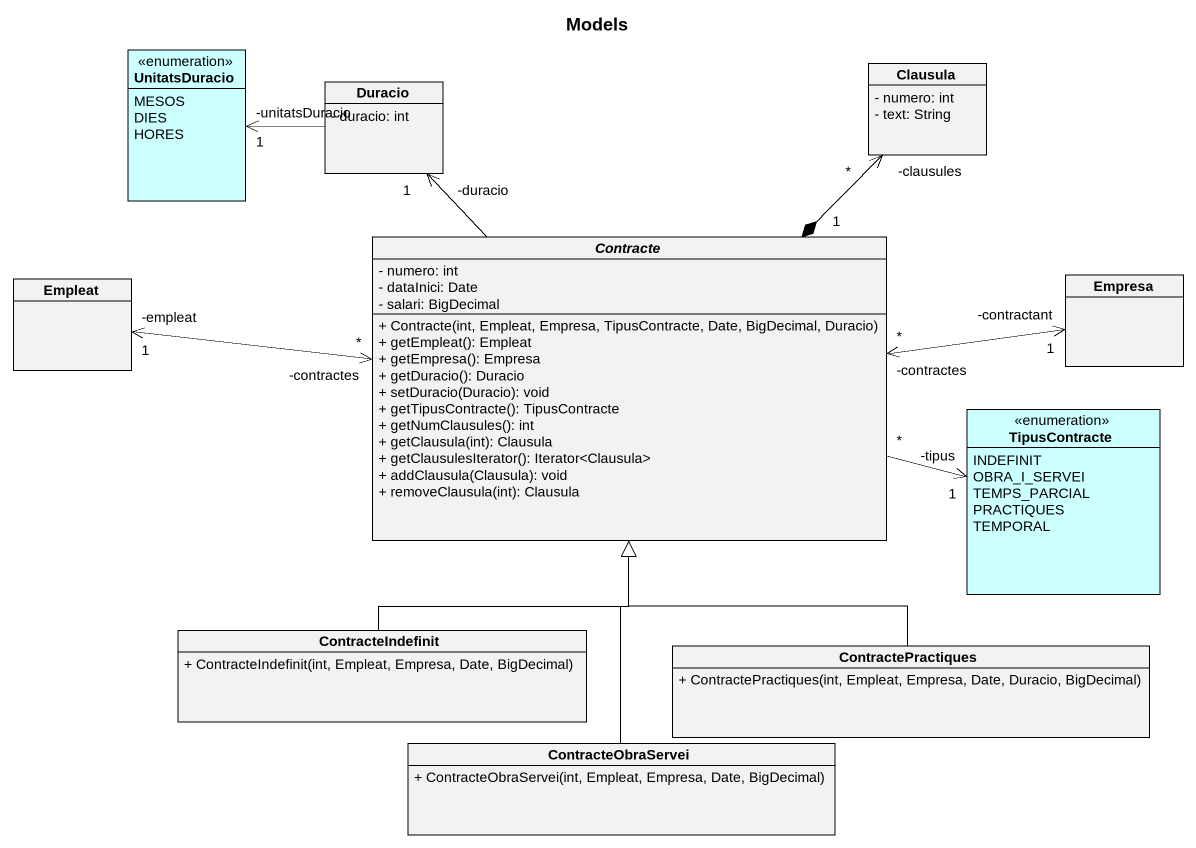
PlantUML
@startuml
title Models
hide circle
hide empty members
skinparam classAttributeIconSize 0
enum UnitatsDuracio #CCFFFF {
  MESOS
  DIES
  HORES
}
class Clausula {
  - numero: int
  - text: String
}
class Duracio {
  - duracio: int
}
abstract class Contracte {
  - numero: int
  - dataInici: Date
  - salari: BigDecimal
  + Contracte(int, Empleat, Empresa, TipusContracte, Date, BigDecimal, Duracio)
  + getEmpleat(): Empleat
  + getEmpresa(): Empresa
  + getDuracio(): Duracio
  + setDuracio(Duracio): void
  + getTipusContracte(): TipusContracte
  + getNumClausules(): int
  + getClausula(int): Clausula
  + getClausulesIterator(): Iterator<Clausula>
  + addClausula(Clausula): void
  + removeClausula(int): Clausula
}
class Empleat
class Empresa
enum TipusContracte #CCFFFF {
  INDEFINIT
  OBRA_I_SERVEI
  TEMPS_PARCIAL
  PRACTIQUES
  TEMPORAL
}
class ContracteIndefinit {
  + ContracteIndefinit(int, Empleat, Empresa, Date, BigDecimal)
}
class ContractePractiques {
  + ContractePractiques(int, Empleat, Empresa, Date, Duracio, BigDecimal)
}
class ContracteObraServei {
  + ContracteObraServei(int, Empleat, Empresa, Date, BigDecimal)
}
Clausula "-clausules\n*" <--* "1" Contracte
Duracio -left-> "-unitatsDuracio\n1" UnitatsDuracio
Contracte -up-> "-duracio\n1" Duracio
Contracte "-contractes\n*" <-left-> "-empleat\n1" Empleat
Contracte "-contractes\n*" <-right-> "-contractant\n1" Empresa
Contracte "*" -right-> "-tipus\n1" TipusContracte
ContracteIndefinit -up-|> Contracte
ContractePractiques -up-|> Contracte
ContracteObraServei -up-|> Contracte
@enduml
